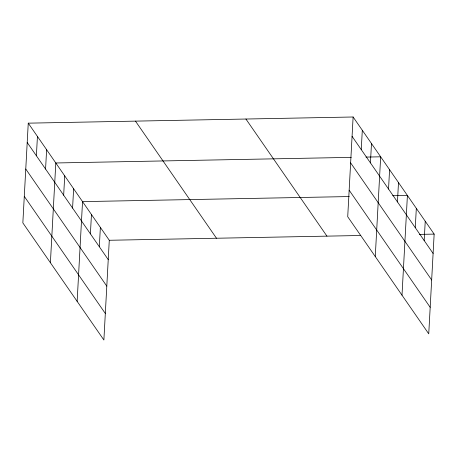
<?xml version="1.0" encoding="UTF-8"?>
<svg xmlns="http://www.w3.org/2000/svg" width="457" height="457" viewBox="0 0 457 457"><rect width="100%" height="100%" fill="white"/><g stroke="black" fill="none" stroke-linecap="round" stroke-linejoin="round"><path stroke-width="0.69" d="M28.254 123.162L22.85 222.896L103.882 340.008L109.28 240.273L28.254 123.162L353.118 116.992L434.15 234.104L428.746 333.839L347.72 216.727L353.118 116.992M36.389 155.78L37.434 136.432M45.569 169.05L46.62 149.707M50.401 262.718L55.8 162.978L351.239 157.368M63.666 195.208L64.717 175.859M72.583 208.089L73.628 188.741M77.142 301.363L82.54 201.623L349.251 196.561M90.406 233.853L91.457 214.51M99.323 246.734L100.369 227.392M361.253 149.61L362.304 130.262M370.438 162.881L371.484 143.538M375.266 256.548L380.67 156.808L365.954 157.088M388.536 189.038L389.581 169.69M397.447 201.92L398.498 182.572M402.006 295.193L407.41 195.453L392.694 195.733M415.276 227.683L416.321 208.341M424.187 240.565L425.238 221.222M109.28 240.273L360.579 235.498M419.435 234.384L434.15 234.104M352.073 136.335L433.105 253.452M350.633 162.863L431.665 279.981M349.154 190.198L430.186 307.31M245.912 119.026L326.944 236.138M135.461 121.122L216.487 238.234M27.203 142.504L108.235 259.616M25.769 169.033L106.795 286.145M24.29 196.367L105.316 313.479"/></g></svg>
